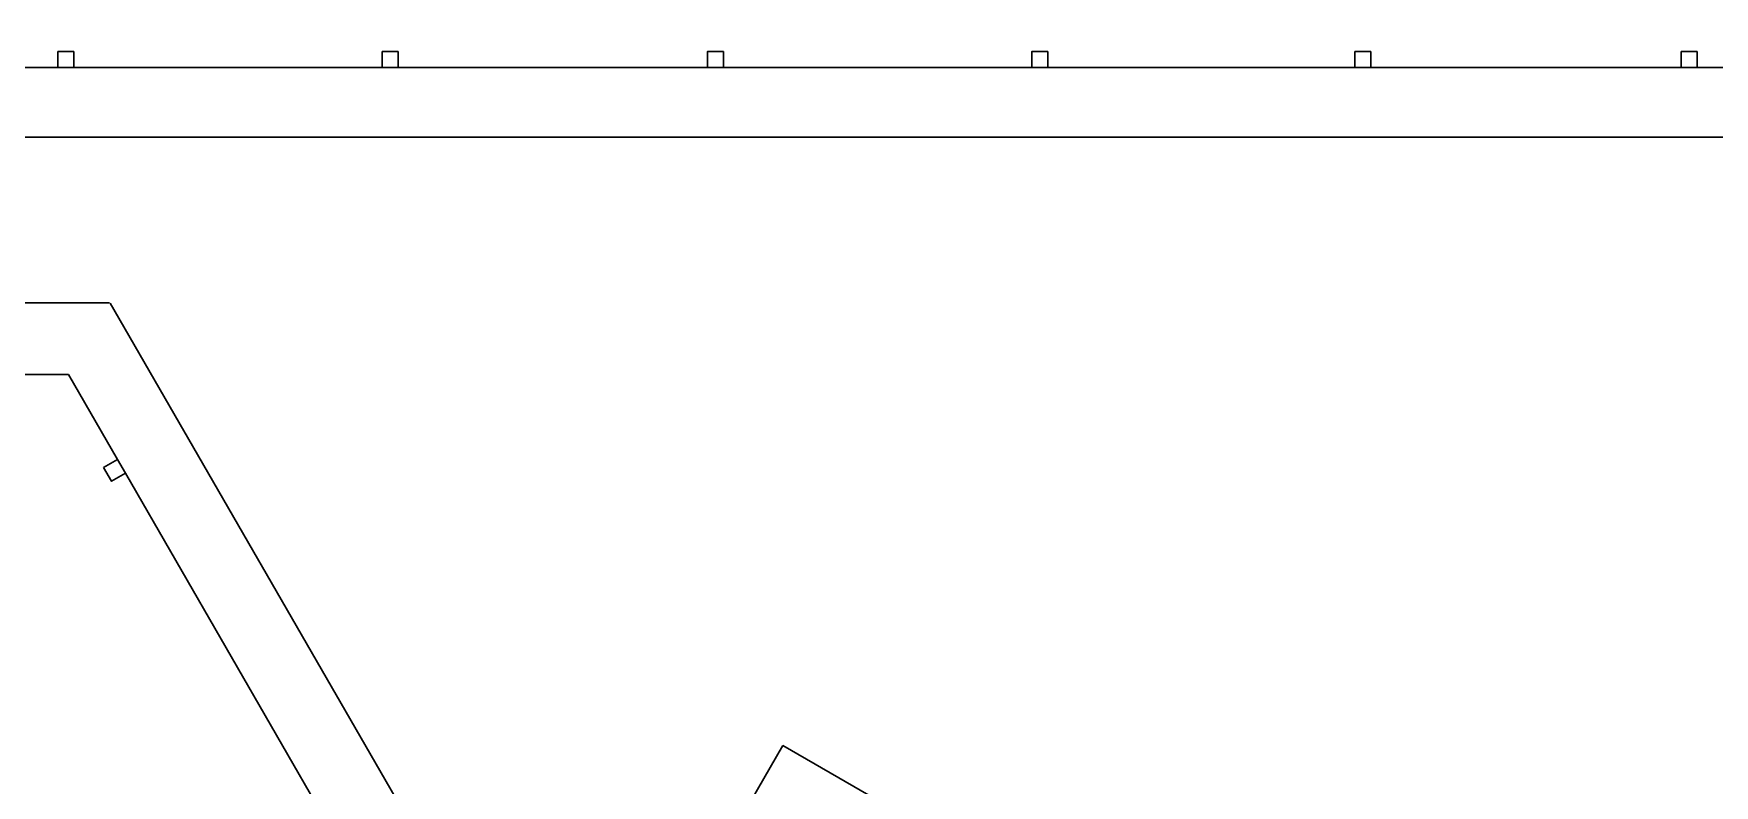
# Model space of a CAD drawing. Header units: inches. Extents: x 48 to 253, y 44 to 126.
# Drawn here: x 195.87 to 216.96, y 95.8 to 105.23 of the extents above; entities that cross this region are included whole.
import ezdxf

# ---------------------------------------------------------------- set-up
doc = ezdxf.new("R2010")
doc.units = ezdxf.units.IN
doc.header["$LTSCALE"] = 100
doc.header["$MEASUREMENT"] = 0
doc.layers.add('REV-FNDE', color=1, linetype='Continuous', lineweight=30)

msp = doc.modelspace()

# ---------------------------------------------------------------- linework, layer by layer
at = {"layer": 'REV-FNDE', "color": 252, "ltscale": 10}
for p, q in [((221.398, 104.803), (162.998, 104.803)), ((187.576, 101.849), (196.82, 101.849)), ((196.828, 101.844), (201.45, 93.839)), ((195.078, 100.949), (196.306, 100.949)), ((196.306, 100.949), (196.92, 99.885)), ((197.02, 99.712), (199.699, 95.07)), ((196.526, 81.15), (205.27, 96.296)), ((205.27, 96.296), (212.263, 92.258))]:
    msp.add_line(p, q, dxfattribs=at)
for points in [[(162.698, 113.553), (221.698, 113.553), (221.698, 103.928), (162.698, 103.928)], [(196.373, 105.003), (196.173, 105.003), (196.173, 104.803), (196.373, 104.803)], [(200.443, 105.003), (200.243, 105.003), (200.243, 104.803), (200.443, 104.803)], [(204.523, 105.003), (204.323, 105.003), (204.323, 104.803), (204.523, 104.803)], [(208.593, 105.003), (208.393, 105.003), (208.393, 104.803), (208.593, 104.803)], [(212.648, 105.003), (212.448, 105.003), (212.448, 104.803), (212.648, 104.803)], [(216.743, 105.003), (216.543, 105.003), (216.543, 104.803), (216.743, 104.803)], [(196.746, 99.785), (196.846, 99.612), (197.02, 99.712), (196.92, 99.885)]]:
    msp.add_lwpolyline(points, close=True, dxfattribs=at)

doc.saveas('drawing.dxf')
